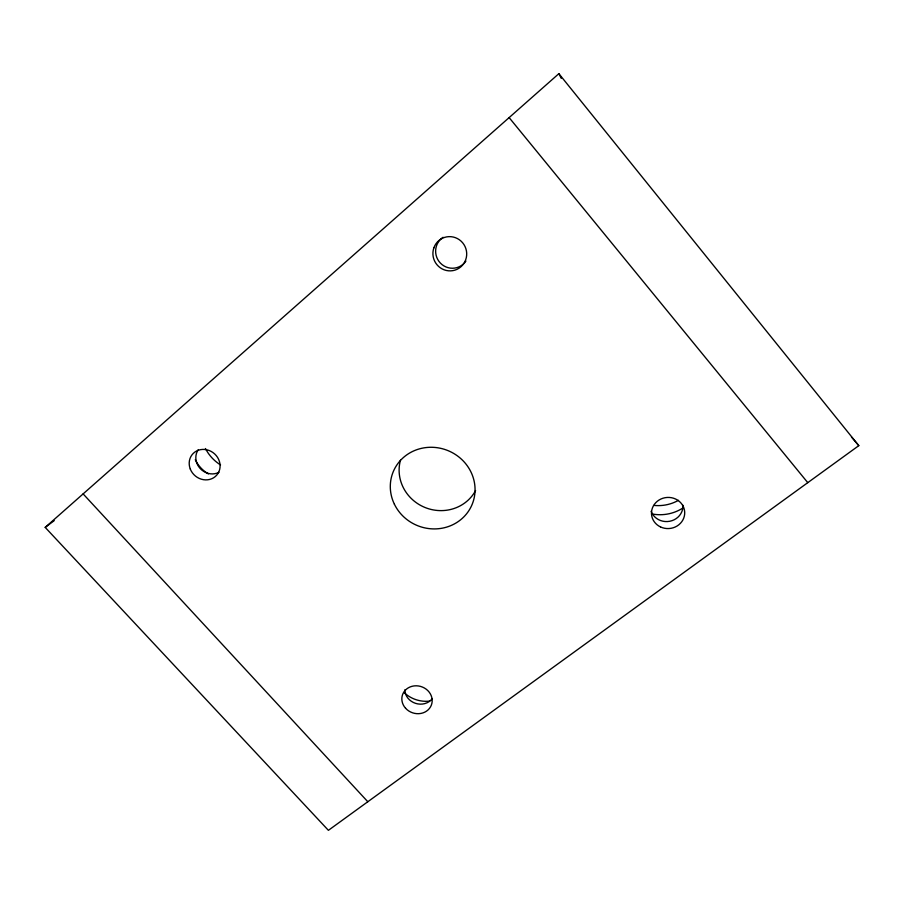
<?xml version="1.0" encoding="UTF-8"?>
<svg xmlns="http://www.w3.org/2000/svg" width="904" height="904" viewBox="0 0 904 904"><rect width="100%" height="100%" fill="white"/><g stroke="black" fill="none" stroke-linecap="round" stroke-linejoin="round"><path stroke-width="1.36" d="M45.2 527.394L558.864 73.676L858.8 445.649L328.401 830.324L45.2 527.394L54.217 520.636M83.123 493.9L367.815 801.735M851.5 437.073L858.8 445.649M509.133 117.599L807.769 482.657M558.864 73.676L561.282 78.365M475.594 490.567A40.759 38.816 22.6 0 1 425.072 507.517A40.759 38.816 22.6 0 1 400.461 460.192M218.949 472.329A15.73 14.441 40.7 0 1 200.1 468.419A15.73 14.441 40.7 0 1 198.292 449.672M682.949 505.268A16.34 15.323 -4.9 0 1 669.683 521.28A16.34 15.323 -4.9 0 1 651.151 511.246M465.91 261.109A16.86 16.566 69.3 0 1 440.372 263.064A16.86 16.566 69.3 0 1 443.084 237.277M432.101 698.792A15.074 13.605 18.3 0 1 415.501 703.335A15.074 13.605 18.3 0 1 404.789 689.876M208.428 473.945A30.363 27.967 41 0 1 195.287 459.695M429.762 701.086A29.131 26.386 18.2 0 1 404.337 692.769M682.893 508.003A40.059 37.832 -6.3 0 1 651.818 513.913M220.542 464.916A38.669 35.821 41.5 0 1 205.468 448.531M678.429 500.341A39.109 37.019 -6.7 0 1 653.987 505.404M405.534 708.205A15.323 13.797 18.3 0 0 431.355 705.12A15.323 13.797 18.3 0 0 414.122 685.91A15.323 13.797 18.3 0 0 405.534 708.205M190.269 468.984A16.001 14.656 40.5 0 0 216.734 475.131A16.001 14.656 40.5 0 0 206.926 449.819A16.001 14.656 40.5 0 0 190.269 468.984M433.852 247.888A17.165 16.86 68.1 0 0 452.915 270.624A17.165 16.86 68.1 0 0 462.633 242.769A17.165 16.86 68.1 0 0 433.852 247.888M660.553 526.953A16.622 15.571 -4.6 0 0 684.69 512.014A16.622 15.571 -4.6 0 0 659.039 500.025A16.622 15.571 -4.6 0 0 660.553 526.953M394.393 504.206A42.703 40.488 22.6 0 0 467.56 512.534A42.703 40.488 22.6 0 0 436.078 447.559A42.703 40.488 22.6 0 0 394.393 504.206"/></g></svg>
